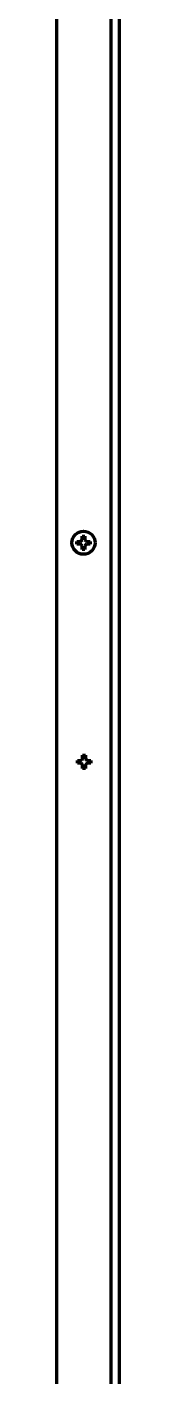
# Model space of a CAD drawing. Header units: inches. Extents: x -2405 to 7588, y 441 to 5654.
# Drawn here: x 7529.4 to 7551.1, y 3194.1 to 3662.9 of the extents above; entities that cross this region are included whole.
import ezdxf

# ---------------------------------------------------------------- set-up
doc = ezdxf.new("R2010")
doc.units = ezdxf.units.IN

msp = doc.modelspace()

# ---------------------------------------------------------------- linework, layer by layer
at = {"linetype": 'Continuous', "lineweight": 70}
for p, q in [((7551.08, 2437.13), (7551.08, 4088.65)), ((7548.28, 2777.73), (7548.28, 4078.7)), ((7529.38, 4073.78), (7529.38, 2775.73)), ((7536.38, 3483.63), (7536.38, 3484.13)), ((7536.38, 3483.13), (7536.38, 3483.63)), ((7540.98, 3484.13), (7540.98, 3483.63)), ((7540.98, 3483.63), (7540.98, 3483.13)), ((7536.58, 3407.53), (7536.58, 3408.03)), ((7541.18, 3408.03), (7541.18, 3407.53)), ((7536.58, 3407.03), (7536.58, 3407.53)), ((7541.18, 3407.53), (7541.18, 3407.03))]:
    msp.add_line(p, q, dxfattribs=at)
msp.add_circle((7538.68, 3483.63), 4, dxfattribs=at)
for points in [[(7536.38, 3484.13), (7536.58, 3484.13), (7536.79, 3484.13), (7537.12, 3484.13), (7537.23, 3484.13), (7537.45, 3484.13), (7537.56, 3484.13), (7537.68, 3484.13)], [(7539.18, 3485.93), (7539.18, 3485.73), (7539.18, 3485.52), (7539.18, 3485.19), (7539.18, 3485.08), (7539.18, 3484.86), (7539.18, 3484.74), (7539.18, 3484.63)], [(7540.98, 3483.13), (7540.78, 3483.13), (7540.57, 3483.13), (7540.24, 3483.13), (7540.13, 3483.13), (7539.91, 3483.13), (7539.79, 3483.13), (7539.68, 3483.13)], [(7538.18, 3481.33), (7538.18, 3481.53), (7538.18, 3481.74), (7538.18, 3482.07), (7538.18, 3482.18), (7538.18, 3482.4), (7538.18, 3482.51), (7538.18, 3482.63)], [(7536.58, 3408.03), (7536.78, 3408.03), (7536.99, 3408.03), (7537.32, 3408.03), (7537.43, 3408.03), (7537.65, 3408.03), (7537.76, 3408.03), (7537.88, 3408.03)], [(7539.38, 3409.83), (7539.38, 3409.63), (7539.38, 3409.42), (7539.38, 3409.09), (7539.38, 3408.98), (7539.38, 3408.76), (7539.38, 3408.64), (7539.38, 3408.53)], [(7538.38, 3405.23), (7538.38, 3405.43), (7538.38, 3405.64), (7538.38, 3405.97), (7538.38, 3406.08), (7538.38, 3406.3), (7538.38, 3406.41), (7538.38, 3406.53)], [(7541.18, 3407.03), (7540.98, 3407.03), (7540.77, 3407.03), (7540.44, 3407.03), (7540.33, 3407.03), (7540.11, 3407.03), (7539.99, 3407.03), (7539.88, 3407.03)]]:
    msp.add_open_spline(points, degree=3, knots=[0, 0, 0, 0, 0.5, 0.5, 0.75, 0.75, 1, 1, 1, 1], dxfattribs=at)
for points in [[(7537.68, 3483.13), (7537.63, 3483.13), (7537.52, 3483.13), (7537.36, 3483.13), (7537.2, 3483.13), (7537.04, 3483.13), (7536.89, 3483.13), (7536.73, 3483.13), (7536.57, 3483.13), (7536.44, 3483.13), (7536.38, 3483.13)], [(7537.68, 3484.13), (7537.7, 3484.15), (7537.75, 3484.2), (7537.82, 3484.27), (7537.89, 3484.34), (7537.96, 3484.41), (7538.04, 3484.48), (7538.11, 3484.56), (7538.16, 3484.6), (7538.18, 3484.63)], [(7538.18, 3482.63), (7538.15, 3482.65), (7538.1, 3482.71), (7538.03, 3482.78), (7537.96, 3482.85), (7537.89, 3482.92), (7537.82, 3482.99), (7537.75, 3483.06), (7537.7, 3483.1), (7537.68, 3483.13)], [(7538.18, 3484.63), (7538.18, 3484.68), (7538.18, 3484.79), (7538.18, 3484.95), (7538.18, 3485.11), (7538.18, 3485.27), (7538.18, 3485.42), (7538.18, 3485.57), (7538.18, 3485.74), (7538.18, 3485.86), (7538.18, 3485.93)], [(7538.18, 3485.93), (7538.35, 3485.93), (7538.68, 3485.93), (7539.01, 3485.93), (7539.18, 3485.93)], [(7539.18, 3484.63), (7539.21, 3484.6), (7539.26, 3484.55), (7539.33, 3484.48), (7539.4, 3484.41), (7539.47, 3484.34), (7539.54, 3484.27), (7539.61, 3484.2), (7539.66, 3484.15), (7539.68, 3484.13)], [(7539.68, 3483.13), (7539.66, 3483.1), (7539.61, 3483.06), (7539.54, 3482.99), (7539.47, 3482.91), (7539.39, 3482.84), (7539.32, 3482.77), (7539.25, 3482.7), (7539.2, 3482.65), (7539.18, 3482.63)], [(7539.68, 3484.13), (7539.73, 3484.13), (7539.84, 3484.13), (7540, 3484.13), (7540.16, 3484.13), (7540.32, 3484.13), (7540.47, 3484.13), (7540.63, 3484.13), (7540.79, 3484.13), (7540.92, 3484.13), (7540.98, 3484.13)], [(7539.18, 3481.33), (7539.01, 3481.33), (7538.68, 3481.33), (7538.35, 3481.33), (7538.18, 3481.33)], [(7539.18, 3482.63), (7539.18, 3482.57), (7539.18, 3482.47), (7539.18, 3482.3), (7539.18, 3482.15), (7539.18, 3481.99), (7539.18, 3481.84), (7539.18, 3481.68), (7539.18, 3481.52), (7539.18, 3481.39), (7539.18, 3481.33)], [(7537.88, 3408.03), (7537.9, 3408.05), (7537.95, 3408.1), (7538.02, 3408.17), (7538.09, 3408.24), (7538.16, 3408.31), (7538.24, 3408.38), (7538.31, 3408.46), (7538.36, 3408.5), (7538.38, 3408.53)], [(7538.38, 3408.53), (7538.38, 3408.58), (7538.38, 3408.69), (7538.38, 3408.85), (7538.38, 3409.01), (7538.38, 3409.17), (7538.38, 3409.32), (7538.38, 3409.47), (7538.38, 3409.64), (7538.38, 3409.76), (7538.38, 3409.83)], [(7538.38, 3409.83), (7538.55, 3409.83), (7538.88, 3409.83), (7539.21, 3409.83), (7539.38, 3409.83)], [(7539.38, 3408.53), (7539.41, 3408.5), (7539.46, 3408.45), (7539.53, 3408.38), (7539.6, 3408.31), (7539.67, 3408.24), (7539.74, 3408.17), (7539.81, 3408.1), (7539.86, 3408.05), (7539.88, 3408.03)], [(7539.88, 3408.03), (7539.93, 3408.03), (7540.04, 3408.03), (7540.2, 3408.03), (7540.36, 3408.03), (7540.52, 3408.03), (7540.67, 3408.03), (7540.83, 3408.03), (7540.99, 3408.03), (7541.12, 3408.03), (7541.18, 3408.03)], [(7537.88, 3407.03), (7537.83, 3407.03), (7537.72, 3407.03), (7537.56, 3407.03), (7537.4, 3407.03), (7537.24, 3407.03), (7537.09, 3407.03), (7536.93, 3407.03), (7536.77, 3407.03), (7536.64, 3407.03), (7536.58, 3407.03)], [(7538.38, 3406.53), (7538.35, 3406.55), (7538.3, 3406.61), (7538.23, 3406.68), (7538.16, 3406.75), (7538.09, 3406.82), (7538.02, 3406.89), (7537.95, 3406.96), (7537.9, 3407), (7537.88, 3407.03)], [(7539.38, 3405.23), (7539.21, 3405.23), (7538.88, 3405.23), (7538.55, 3405.23), (7538.38, 3405.23)], [(7539.88, 3407.03), (7539.86, 3407), (7539.81, 3406.96), (7539.74, 3406.89), (7539.67, 3406.81), (7539.59, 3406.74), (7539.52, 3406.67), (7539.45, 3406.6), (7539.4, 3406.55), (7539.38, 3406.53)], [(7539.38, 3406.53), (7539.38, 3406.47), (7539.38, 3406.37), (7539.38, 3406.2), (7539.38, 3406.05), (7539.38, 3405.89), (7539.38, 3405.74), (7539.38, 3405.58), (7539.38, 3405.42), (7539.38, 3405.29), (7539.38, 3405.23)]]:
    msp.add_open_spline(points, degree=3, dxfattribs=at)

doc.saveas('drawing.dxf')
